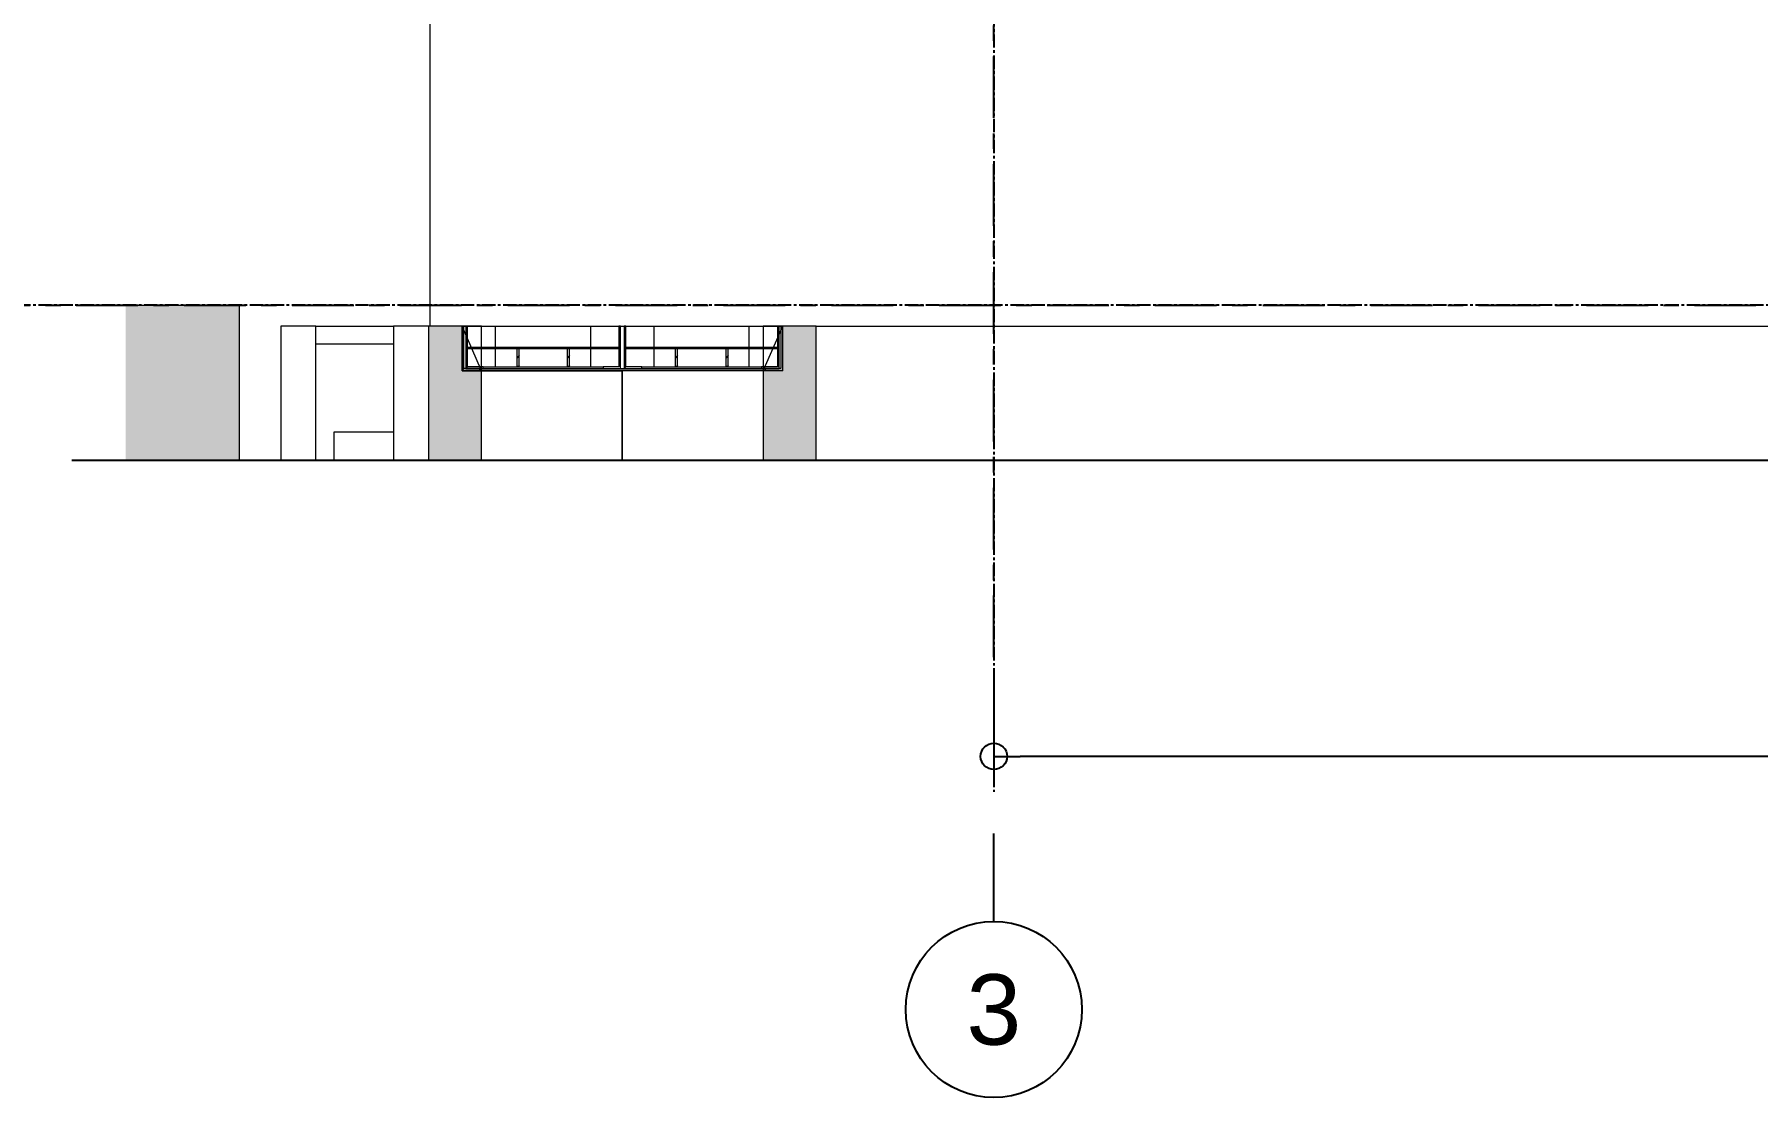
# Model space of a CAD drawing. Header units: millimetres. Extents: x -153298 to 620751, y -313239 to 250031.
# Drawn here: x 29509 to 34401, y 15836 to 18854 of the extents above; entities that cross this region are included whole.
import ezdxf
from ezdxf.enums import TextEntityAlignment as Align

# ---------------------------------------------------------------- set-up
doc = ezdxf.new("R2010")
doc.units = ezdxf.units.MM
for name, pattern in [('CENTER', [2, 1.25, -0.25, 0.25, -0.25]), ('TA_GL_000.70000', [1.925, 0.7, -0.175, 0.175, -0.175, 0.7]), ('XKITLINE00', [0])]:
    doc.linetypes.add(name, pattern=pattern)
doc.layers.get('DEFPOINTS').update_dxf_attribs({"color": 250})
for name, color, linetype in [('000 - 0_SYM_DWG_GRID-BUBBLE_MAIN_COLOR_6', 6, 'Continuous'), ('000 - 0_SYM_DWG_GRIDLINE_MAIN_COLOR_251', 251, 'Continuous'), ('000 - 0_SYM_DWG_SLOPE-SYM_TEXT_COLOR_3', 3, 'Continuous'), ('000 - GRID', 251, 'CENTER')]:
    doc.layers.add(name, color=color, linetype=linetype)
doc.layers.add('Part', color=2, linetype='Continuous', lineweight=0)
doc.styles.add('ARIAL', font='arial.ttf')
doc.styles.add('FAMELINE_FOR_CKST', font='arial.ttf')
doc.styles.add('TA', font='', dxfattribs={"height": 4.5})
doc.styles.get('TA').set_extended_font_data('Cordia New')
doc.dimstyles.new('FAMELINE-CKST_C-C', dxfattribs={"dimtxt": 0.3, "dimasz": 0.15, "dimexe": 0.1, "dimexo": 0.1, "dimgap": 0.05, "dimtad": 1, "dimzin": 0, "dimdsep": 46, "dimtxsty": 'FAMELINE_FOR_CKST', "dimblk": 'ORIGIN', "dimblk1": 'ORIGIN', "dimblk2": 'ORIGIN', "dimsah": 1, "dimcen": 0.1, "dimdle": 0.1, "dimclrd": 256, "dimclre": 256, "dimclrt": 3, "dimadec": 0, "dimazin": 0, "dimtfac": 1, "dimtix": 1, "dimtmove": 2, "dimatfit": 3, "dimfxl": 1, "dimtolj": 1, "dimtzin": 0, "dimlwd": -1, "dimlwe": -1, "dimarcsym": 0})

# ---------------------------------------------------------------- blocks, each defined once
blk = doc.blocks.new('*A4544')
at = {"layer": 'Part'}
blk.add_hatch(color=256, dxfattribs=at).paths.add_polyline_path([(291.914, -57.097), (291.914, -60.643), (289.339, -60.643), (289.339, -57.097)], flags=17)
blk = doc.blocks.new('*A4645')
at = {"layer": 'Part'}
for points in [[(297.422, -58.593), (297.422, -60.643), (296.222, -60.643), (296.222, -57.577), (296.982, -57.577), (296.982, -58.593)], [(305.022, -57.577), (305.022, -60.643), (303.822, -60.643), (303.822, -58.593), (304.262, -58.593), (304.262, -57.577)]]:
    blk.add_hatch(color=256, dxfattribs=at).paths.add_polyline_path(points, flags=17)
blk = doc.blocks.new('*A159158')
at = {"layer": 'Part', "linetype": 'XKITLINE00', "lineweight": 0}
for p, q in [((300.72581, -58.081455), (300.70181, -58.057455)), ((300.882965, -58.081455), (300.858965, -58.057455)), ((301.040119, -58.081455), (301.016119, -58.057455)), ((301.197274, -58.081455), (301.173274, -58.057455)), ((301.354428, -58.081455), (301.330428, -58.057455)), ((301.511583, -58.081455), (301.487583, -58.057455)), ((301.668737, -58.081455), (301.644737, -58.057455)), ((301.825892, -58.081455), (301.801892, -58.057455)), ((301.983046, -58.081455), (301.959046, -58.057455)), ((302.140201, -58.081455), (302.116201, -58.057455)), ((302.297355, -58.081455), (302.273355, -58.057455)), ((302.45451, -58.081455), (302.43051, -58.057455)), ((302.611664, -58.081455), (302.587664, -58.057455)), ((302.768818, -58.081455), (302.744818, -58.057455)), ((302.925973, -58.081455), (302.901973, -58.057455)), ((303.083127, -58.081455), (303.059127, -58.057455)), ((303.240282, -58.081455), (303.216282, -58.057455)), ((303.397436, -58.081455), (303.373436, -58.057455)), ((303.554591, -58.081455), (303.530591, -58.057455)), ((303.711745, -58.081455), (303.687745, -58.057455)), ((303.8689, -58.081455), (303.8449, -58.057455)), ((304.026054, -58.081455), (304.002054, -58.057455))]:
    blk.add_line(p, q, dxfattribs=at)
blk = doc.blocks.new('*A160159')
at = {"layer": 'Part', "linetype": 'XKITLINE00', "lineweight": 0}
for p, q in [((297.12581, -58.081455), (297.10181, -58.057455)), ((297.282965, -58.081455), (297.258965, -58.057455)), ((297.440119, -58.081455), (297.416119, -58.057455)), ((297.597274, -58.081455), (297.573274, -58.057455)), ((297.754428, -58.081455), (297.730428, -58.057455)), ((297.911583, -58.081455), (297.887583, -58.057455)), ((298.068737, -58.081455), (298.044737, -58.057455)), ((298.225892, -58.081455), (298.201892, -58.057455)), ((298.383046, -58.081455), (298.359046, -58.057455)), ((298.540201, -58.081455), (298.516201, -58.057455)), ((298.697355, -58.081455), (298.673355, -58.057455)), ((298.85451, -58.081455), (298.83051, -58.057455)), ((299.011664, -58.081455), (298.987664, -58.057455)), ((299.168818, -58.081455), (299.144818, -58.057455)), ((299.325973, -58.081455), (299.301973, -58.057455)), ((299.483127, -58.081455), (299.459127, -58.057455)), ((299.640282, -58.081455), (299.616282, -58.057455)), ((299.797436, -58.081455), (299.773436, -58.057455)), ((299.954591, -58.081455), (299.930591, -58.057455)), ((300.111745, -58.081455), (300.087745, -58.057455)), ((300.2689, -58.081455), (300.2449, -58.057455)), ((300.426054, -58.081455), (300.402054, -58.057455))]:
    blk.add_line(p, q, dxfattribs=at)
blk = doc.blocks.new('*A161160')
at = {"layer": 'Part', "linetype": 'XKITLINE00', "lineweight": 0}
for p, q in [((303.023144, -58.245471), (302.967144, -58.301471)), ((303.023144, -58.465487), (303.007176, -58.481455))]:
    blk.add_line(p, q, dxfattribs=at)
blk = doc.blocks.new('*A162161')
at = {"layer": 'Part', "linetype": 'XKITLINE00', "lineweight": 0}
for p, q in [((301.876477, -58.245471), (301.820477, -58.301471)), ((301.876477, -58.465487), (301.860509, -58.481455))]:
    blk.add_line(p, q, dxfattribs=at)
blk = doc.blocks.new('*A163162')
at = {"layer": 'Part', "linetype": 'XKITLINE00', "lineweight": 0}
for p in [(300.66181, -58.537455), (300.70181, -58.497455)]:
    blk.add_line(p, (300.70181, -58.497455), dxfattribs=at)
blk = doc.blocks.new('*A164163')
at = {"layer": 'Part', "linetype": 'XKITLINE00', "lineweight": 0}
for p, q in [((299.423144, -58.245471), (299.367144, -58.301471)), ((299.423144, -58.465487), (299.407176, -58.481455))]:
    blk.add_line(p, q, dxfattribs=at)
blk = doc.blocks.new('*A165164')
at = {"layer": 'Part', "linetype": 'XKITLINE00', "lineweight": 0}
for p, q in [((298.276477, -58.245471), (298.220477, -58.301471)), ((298.276477, -58.465487), (298.260509, -58.481455))]:
    blk.add_line(p, q, dxfattribs=at)
blk = doc.blocks.new('*A166165')
at = {"layer": 'Part', "linetype": 'XKITLINE00', "lineweight": 0}
for p in [(297.06181, -58.537455), (297.10181, -58.497455)]:
    blk.add_line(p, (297.10181, -58.497455), dxfattribs=at)
blk = doc.blocks.new('*A167166')
at = {"layer": 'Part', "linetype": 'XKITLINE00', "lineweight": 0}
for p in [(296.98181, -58.577455), (297.02181, -58.537455)]:
    blk.add_line(p, (297.02181, -58.537455), dxfattribs=at)
blk = doc.blocks.new('*A12941259')
at = {"layer": 'Part', "linetype": 'XKITLINE00', "lineweight": 0}
for p, q in [((296.25794, -57.577455), (296.25794, -48.777455)), ((294.072299, -59.977455), (294.072212, -59.976502)), ((294.072299, -59.976502), (295.421819, -59.97709)), ((294.072299, -60.642663), (294.072299, -59.977455)), ((294.072299, -59.977455), (295.421819, -59.977455)), ((300.61381, -59.977455), (300.62181, -59.977455))]:
    blk.add_line(p, q, dxfattribs=at)
blk = doc.blocks.new('*A13481308')
at = {"layer": 'Part', "linetype": 'XKITLINE00', "lineweight": 0}
blk.add_line((305.02181, -57.577455), (368.541825, -57.577455), dxfattribs=at)
blk = doc.blocks.new('*A14611417')
at = {"layer": 'Part', "linetype": 'XKITLINE00', "lineweight": 0}
for p, q in [((289.33936, -57.097455), (291.913892, -57.097455)), ((291.913896, -57.097455), (291.913892, -57.097455)), ((291.913892, -57.097455), (291.913892, -60.642663))]:
    blk.add_line(p, q, dxfattribs=at)
blk = doc.blocks.new('*A14631419')
at = {"layer": 'Part', "linetype": 'XKITLINE00', "lineweight": 0}
for p, q in [((293.661819, -57.577455), (292.861819, -57.577455)), ((292.861819, -57.577455), (292.861819, -60.642663)), ((293.661819, -60.642663), (293.661819, -57.577455)), ((296.221819, -57.577455), (295.421819, -57.577455)), ((295.421819, -57.577455), (295.421819, -60.642663))]:
    blk.add_line(p, q, dxfattribs=at)
blk = doc.blocks.new('*A14641420')
at = {"layer": 'Part', "linetype": 'XKITLINE00', "lineweight": 0}
for p, q in [((293.661819, -57.577455), (295.421819, -57.577455)), ((293.661819, -57.977455), (295.421819, -57.977455))]:
    blk.add_line(p, q, dxfattribs=at)
blk = doc.blocks.new('*A14651421')
at = {"layer": 'Part', "linetype": 'XKITLINE00', "lineweight": 0}
for p, q in [((297.42181, -57.577455), (296.22181, -57.577455)), ((296.22181, -60.642663), (296.22181, -57.577455)), ((297.42181, -58.593455), (296.98181, -57.577455)), ((296.98181, -58.593455), (296.98181, -57.577455)), ((297.42181, -60.642663), (297.42181, -57.577455)), ((305.02181, -57.577455), (303.82181, -57.577455)), ((303.82181, -57.577455), (303.82181, -60.642663)), ((303.82181, -58.593455), (304.26181, -57.577455)), ((304.26181, -58.593455), (304.26181, -57.577455)), ((305.02181, -60.642663), (305.02181, -57.577455)), ((296.98181, -58.593455), (300.61381, -58.593455)), ((300.61381, -60.642663), (300.61381, -58.577455)), ((300.62181, -60.642663), (300.62181, -58.577455)), ((304.26181, -58.593455), (300.62181, -58.593455))]:
    blk.add_line(p, q, dxfattribs=at)
blk = doc.blocks.new('*A14661422')
at = {"layer": 'Part', "linetype": 'XKITLINE00', "lineweight": 0}
for p, q in [((304.14181, -58.057455), (300.70181, -58.057455)), ((300.70181, -58.057455), (300.70181, -58.081455)), ((300.70181, -58.081455), (304.14181, -58.081455)), ((304.14181, -58.081455), (304.14181, -58.057455))]:
    blk.add_line(p, q, dxfattribs=at)
blk = doc.blocks.new('*A14671423')
at = {"layer": 'Part', "linetype": 'XKITLINE00', "lineweight": 0}
for p, q in [((300.54181, -58.057455), (297.10181, -58.057455)), ((297.10181, -58.057455), (297.10181, -58.081455)), ((297.10181, -58.081455), (300.54181, -58.081455)), ((300.54181, -58.081455), (300.54181, -58.057455))]:
    blk.add_line(p, q, dxfattribs=at)
blk = doc.blocks.new('*A14681424')
at = {"layer": 'Part', "linetype": 'XKITLINE00', "lineweight": 0}
for p, q in [((303.023144, -58.081455), (302.967144, -58.081455)), ((302.967144, -58.081455), (302.967144, -58.481455)), ((303.023144, -58.481455), (303.023144, -58.081455)), ((302.967144, -58.481455), (303.023144, -58.481455))]:
    blk.add_line(p, q, dxfattribs=at)
blk = doc.blocks.new('*A14691425')
at = {"layer": 'Part', "linetype": 'XKITLINE00', "lineweight": 0}
for p, q in [((301.876477, -58.081455), (301.820477, -58.081455)), ((301.820477, -58.081455), (301.820477, -58.481455)), ((301.876477, -58.481455), (301.876477, -58.081455)), ((301.820477, -58.481455), (301.876477, -58.481455))]:
    blk.add_line(p, q, dxfattribs=at)
blk = doc.blocks.new('*A14701426')
at = {"layer": 'Part', "linetype": 'XKITLINE00', "lineweight": 0}
for p, q in [((304.18181, -57.577455), (304.14181, -57.577455)), ((304.14181, -57.577455), (304.14181, -58.497455)), ((304.18181, -58.537455), (304.18181, -57.577455)), ((304.14181, -58.497455), (303.78181, -58.497455)), ((303.78181, -58.497455), (303.78181, -58.537455)), ((303.78181, -58.537455), (304.18181, -58.537455))]:
    blk.add_line(p, q, dxfattribs=at)
blk = doc.blocks.new('*A14711427')
at = {"layer": 'Part', "linetype": 'XKITLINE00', "lineweight": 0}
for p, q in [((300.70181, -57.577455), (300.66181, -57.577455)), ((300.66181, -57.577455), (300.66181, -58.537455)), ((300.70181, -58.497455), (300.70181, -57.577455)), ((300.66181, -58.537455), (301.06181, -58.537455)), ((301.06181, -58.497455), (300.70181, -58.497455)), ((301.06181, -58.537455), (301.06181, -58.497455))]:
    blk.add_line(p, q, dxfattribs=at)
blk = doc.blocks.new('*A14721428')
at = {"layer": 'Part', "linetype": 'XKITLINE00', "lineweight": 0}
for p, q in [((299.423144, -58.081455), (299.367144, -58.081455)), ((299.367144, -58.081455), (299.367144, -58.481455)), ((299.423144, -58.481455), (299.423144, -58.081455)), ((299.367144, -58.481455), (299.423144, -58.481455))]:
    blk.add_line(p, q, dxfattribs=at)
blk = doc.blocks.new('*A14731429')
at = {"layer": 'Part', "linetype": 'XKITLINE00', "lineweight": 0}
for p, q in [((298.276477, -58.081455), (298.220477, -58.081455)), ((298.220477, -58.081455), (298.220477, -58.481455)), ((298.276477, -58.481455), (298.276477, -58.081455)), ((298.220477, -58.481455), (298.276477, -58.481455))]:
    blk.add_line(p, q, dxfattribs=at)
blk = doc.blocks.new('*A14741430')
at = {"layer": 'Part', "linetype": 'XKITLINE00', "lineweight": 0}
for p, q in [((300.58181, -57.577455), (300.54181, -57.577455)), ((300.54181, -57.577455), (300.54181, -58.497455)), ((300.58181, -58.537455), (300.58181, -57.577455)), ((300.54181, -58.497455), (300.18181, -58.497455)), ((300.18181, -58.497455), (300.18181, -58.537455)), ((300.18181, -58.537455), (300.58181, -58.537455))]:
    blk.add_line(p, q, dxfattribs=at)
blk = doc.blocks.new('*A14751431')
at = {"layer": 'Part', "linetype": 'XKITLINE00', "lineweight": 0}
for p, q in [((297.10181, -57.577455), (297.06181, -57.577455)), ((297.06181, -57.577455), (297.06181, -58.537455)), ((297.10181, -58.497455), (297.10181, -57.577455)), ((297.06181, -58.537455), (297.46181, -58.537455)), ((297.46181, -58.497455), (297.10181, -58.497455)), ((297.46181, -58.537455), (297.46181, -58.497455))]:
    blk.add_line(p, q, dxfattribs=at)
blk = doc.blocks.new('*A14761432')
at = {"layer": 'Part', "linetype": 'XKITLINE00', "lineweight": 0}
for p, q in [((304.26181, -57.577455), (304.22181, -57.577455)), ((304.22181, -57.577455), (304.22181, -58.537455)), ((304.26181, -58.577455), (304.26181, -57.577455)), ((304.22181, -58.537455), (303.86181, -58.537455)), ((303.86181, -58.537455), (303.86181, -58.577455)), ((303.86181, -58.577455), (304.26181, -58.577455))]:
    blk.add_line(p, q, dxfattribs=at)
blk = doc.blocks.new('*A14771433')
at = {"layer": 'Part', "linetype": 'XKITLINE00', "lineweight": 0}
for p, q in [((297.02181, -57.577455), (296.98181, -57.577455)), ((296.98181, -57.577455), (296.98181, -58.577455)), ((297.02181, -58.537455), (297.02181, -57.577455)), ((296.98181, -58.577455), (297.38181, -58.577455)), ((297.38181, -58.537455), (297.02181, -58.537455)), ((297.38181, -58.577455), (297.38181, -58.537455))]:
    blk.add_line(p, q, dxfattribs=at)
blk = doc.blocks.new('*A14781434')
at = {"layer": 'Part', "linetype": 'XKITLINE00', "lineweight": 0}
for p, q in [((297.02181, -57.577455), (297.06181, -57.577455)), ((300.58181, -57.577455), (300.66181, -57.577455)), ((304.18181, -57.577455), (304.22181, -57.577455)), ((297.38181, -58.577455), (303.86181, -58.577455)), ((300.58181, -58.537455), (300.66181, -58.537455))]:
    blk.add_line(p, q, dxfattribs=at)
blk = doc.blocks.new('*A14791435')
at = {"layer": 'Part', "linetype": 'XKITLINE00', "lineweight": 0}
for p, q in [((303.50181, -57.577455), (304.14181, -57.577455)), ((303.50181, -58.057455), (303.50181, -57.577455)), ((303.50181, -58.497455), (303.50181, -58.081455))]:
    blk.add_line(p, q, dxfattribs=at)
blk = doc.blocks.new('*A14801436')
at = {"layer": 'Part', "linetype": 'XKITLINE00', "lineweight": 0}
for p, q in [((300.70181, -57.577455), (301.34181, -57.577455)), ((301.34181, -58.057455), (301.34181, -57.577455)), ((301.34181, -58.497455), (301.34181, -58.081455))]:
    blk.add_line(p, q, dxfattribs=at)
blk = doc.blocks.new('*A14811437')
at = {"layer": 'Part', "linetype": 'XKITLINE00', "lineweight": 0}
for p, q in [((301.34181, -57.577455), (303.50181, -57.577455)), ((301.06181, -58.497455), (303.78181, -58.497455)), ((301.06181, -58.537455), (303.78181, -58.537455))]:
    blk.add_line(p, q, dxfattribs=at)
blk = doc.blocks.new('*A14821438')
at = {"layer": 'Part', "linetype": 'XKITLINE00', "lineweight": 0}
for p, q in [((299.90181, -57.577455), (300.54181, -57.577455)), ((299.90181, -58.057455), (299.90181, -57.577455)), ((299.90181, -58.497455), (299.90181, -58.081455))]:
    blk.add_line(p, q, dxfattribs=at)
blk = doc.blocks.new('*A14831439')
at = {"layer": 'Part', "linetype": 'XKITLINE00', "lineweight": 0}
for p, q in [((297.10181, -57.577455), (297.74181, -57.577455)), ((297.74181, -58.057455), (297.74181, -57.577455)), ((297.74181, -58.497455), (297.74181, -58.081455))]:
    blk.add_line(p, q, dxfattribs=at)
blk = doc.blocks.new('*A14841440')
at = {"layer": 'Part', "linetype": 'XKITLINE00', "lineweight": 0}
for p, q in [((297.74181, -57.577455), (299.90181, -57.577455)), ((297.46181, -58.497455), (300.18181, -58.497455)), ((297.46181, -58.537455), (300.18181, -58.537455))]:
    blk.add_line(p, q, dxfattribs=at)
blk = doc.blocks.new('*U5052')
at = {"layer": '000 - 0_SYM_DWG_GRID-BUBBLE_MAIN_COLOR_6'}
blk.add_line((35, 0), (30, 0), dxfattribs=at)
blk.add_circle((40, 0), 5, dxfattribs=at)
at = {"layer": '000 - 0_SYM_DWG_GRIDLINE_MAIN_COLOR_251', "color": 0, "linetype": 'ByBlock', "ltscale": 5}
blk.add_line((20, 0), (-355.735, 0), dxfattribs=at)
at = {"layer": '000 - 0_SYM_DWG_GRIDLINE_MAIN_COLOR_251', "color": 0}
blk.add_point((0, 0), dxfattribs=at)
at = {"style": 'TA', "flags": 1}
blk.add_attdef('LOCATION', (6, -6), '', height=4.5, rotation=270, dxfattribs=at)
at = {"layer": '000 - 0_SYM_DWG_SLOPE-SYM_TEXT_COLOR_3', "style": 'ARIAL'}
blk.add_attdef('GRID-HEAD', text='', height=4, rotation=90, dxfattribs=at).set_placement((40, 0), align=Align.MIDDLE_CENTER)
blk = doc.blocks.new('*U5051')
at = {"layer": '000 - 0_SYM_DWG_GRIDLINE_MAIN_COLOR_251', "color": 0, "linetype": 'ByBlock', "ltscale": 5}
blk.add_line((20, 0), (-674.447, 0), dxfattribs=at)
at = {"style": 'TA', "flags": 1}
blk.add_attdef('LOCATION', (6, -6), '', height=4.5, rotation=270, dxfattribs=at)
blk = doc.blocks.new('_Origin')
at = {"color": 0, "linetype": 'ByBlock', "lineweight": -2}
blk.add_line((0, 0), (-1, 0), dxfattribs=at)
blk.add_circle((0, 0), 0.5, dxfattribs=at)
blk = doc.blocks.new('*D6393')
at = {"transparency": 16777216}
for p, q in [((0, 100460), (0, 100178.7)), ((11400, 100460), (11400, 100178.7)), ((11325, 100228.7), (75, 100228.7))]:
    blk.add_line(p, q, dxfattribs=at)
at = {"layer": 'DEFPOINTS', "color": 0, "transparency": 16777216}
for p in [(0, 100510), (11400, 100510), (0, 100228.7)]:
    blk.add_point(p, dxfattribs=at)
at = {"transparency": 16777216, "xscale": 75, "yscale": 75, "zscale": 75, "rotation": 180}
blk.add_blockref('_Origin', (0, 100228.7), dxfattribs=at)
at = {"transparency": 16777216, "xscale": 75, "yscale": 75, "zscale": 75}
blk.add_blockref('_Origin', (11400, 100228.7), dxfattribs=at)
at = {"color": 3, "transparency": 16777216, "insert": (5700, 100330.3), "char_height": 150, "attachment_point": 5, "style": 'FAMELINE_FOR_CKST'}
blk.add_mtext('\\A1;11400', dxfattribs=at)
blk = doc.blocks.new('W-1-PP19-ST-ENT1-1_20260610-094632_ELEVATION_1_DIMS')
at = {"layer": '000 - GRID', "linetype": 'TA_GL_000.70000', "xscale": 50.00000000000004, "yscale": 50.00000000000004, "zscale": 50.00000000000004, "rotation": 270}
blk.add_blockref('*U5052', (0, 101510), dxfattribs=at).add_auto_attribs({'GRID-HEAD': '3'})
at = {"layer": '000 - GRID', "linetype": 'TA_GL_000.70000', "xscale": 50.00000000000004, "yscale": 50.00000000000004, "zscale": 50.00000000000004, "rotation": 180}
blk.add_blockref('*U5051', (-2830, 101510), dxfattribs=at)
at = {"color": 6}
dim = blk.add_linear_dim(base=(0, 100228.7), p1=(11400, 100510), p2=(0, 100510), dimstyle='FAMELINE-CKST_C-C', override={"dimscale": 500, "dimdec": 0, "dimlfac": 1}, dxfattribs=at)
dim.commit()
dim.dimension.update_dxf_attribs({"geometry": '*D6393', "text_midpoint": (5700, 100330.3)})

msp = doc.modelspace()

# ---------------------------------------------------------------- linework, layer by layer
at = {"color": 1, "linetype": 'CENTER', "ltscale": 30}
for p, q in [((32232.7713, 32774.6401), (32232.7713, 16703.507)), ((59557.5016, 18085.8988), (24877.4489, 18085.8988))]:
    msp.add_line(p, q, dxfattribs=at)
at = {"color": 1}
msp.add_line((29615.2251, 17645.6921), (37337.9548, 17645.6921), dxfattribs=at)

# ---------------------------------------------------------------- block references
at = {"color": 6}
msp.add_blockref('W-1-PP19-ST-ENT1-1_20260610-094632_ELEVATION_1_DIMS', (32232.7713, -83424.1012), dxfattribs=at)
at = {"lineweight": 0, "xscale": 125, "yscale": 125, "zscale": 125}
for name in ['*A12941259', '*A14611417', '*A4544', '*A14631419', '*A14641420', '*A4645', '*A14651421', '*A14771433', '*A14781434', '*A14751431', '*A14831439', '*A14841440', '*A14821438', '*A14741430', '*A14711427', '*A14801436', '*A14811437', '*A14791435', '*A14701426', '*A14761432', '*A13481308', '*A160159', '*A14671423', '*A14731429', '*A14721428', '*A159158', '*A14661422', '*A14691425', '*A14681424', '*A167166', '*A166165', '*A165164', '*A164163', '*A163162', '*A162161', '*A161160']:
    msp.add_blockref(name, (-6399.4671, 25223.0807), dxfattribs=at)

doc.saveas('drawing.dxf')
